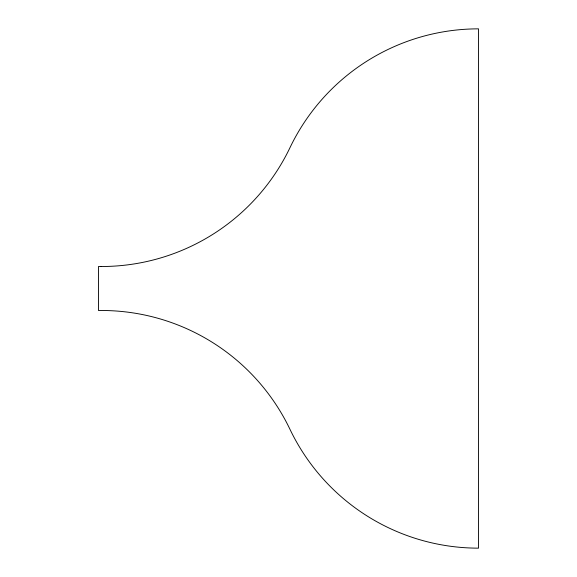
<?xml version="1.0" encoding="UTF-8"?>
<svg xmlns="http://www.w3.org/2000/svg" width="577" height="577" viewBox="0 0 577 577"><rect width="100%" height="100%" fill="white"/><g stroke="black" fill="none" stroke-linecap="round" stroke-linejoin="round"><path stroke-width="0.87" d="M101.177 266.509L98.472 266.509L98.472 310.491L101.177 310.491A209.011 209.011 0 0 1 289.971 429.317A209.011 209.011 0 0 0 478.528 548.15L478.528 28.85A209.011 209.011 0 0 0 289.971 147.683A209.011 209.011 0 0 1 101.177 266.509"/></g></svg>
